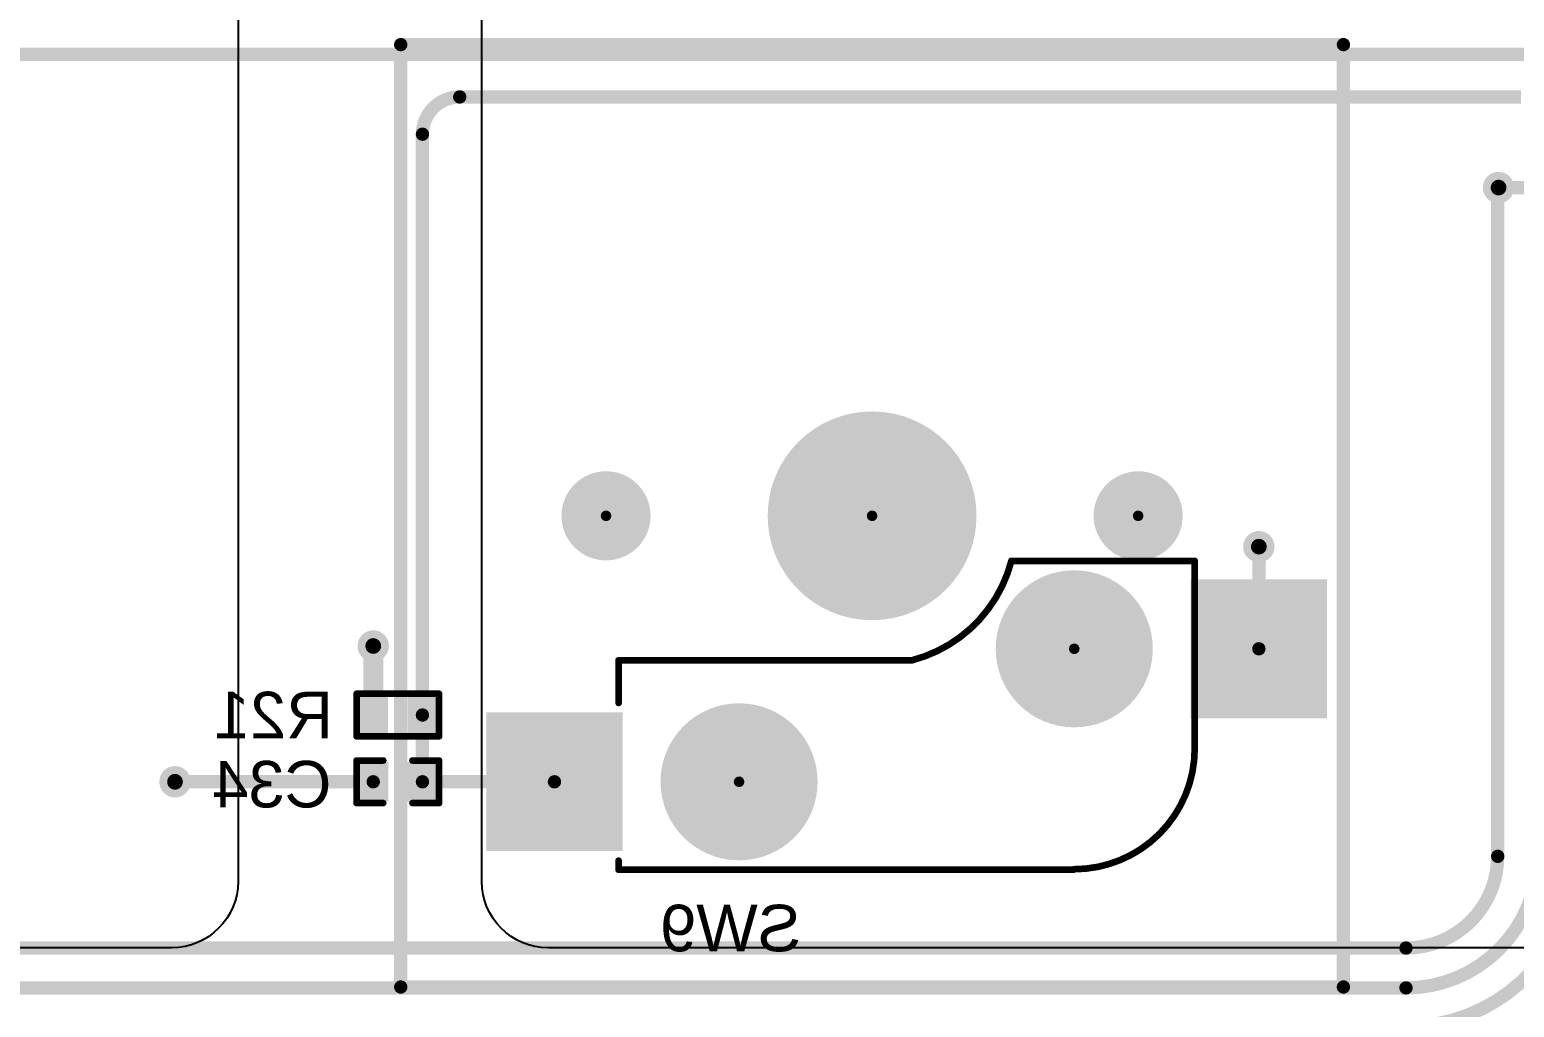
# Model space of a CAD drawing. Header units: inches. Extents: x 0 to 280, y 0 to 81.
# Drawn here: x 83 to 111.35, y 31.25 to 49.93 of the extents above; entities that cross this region are included whole.
import ezdxf

# ---------------------------------------------------------------- set-up
doc = ezdxf.new("R2010")
doc.units = ezdxf.units.IN
for name, color, linetype in [('Bottom Layer', 5, 'Continuous'), ('Bottom Overlay', 54, 'Continuous'), ('Bottom Paste', 16, 'Continuous'), ('Bottom Solder', 6, 'Continuous'), ('Pad Holes', 156, 'Continuous'), ('Top Layer', 1, 'Continuous'), ('Top Overlay', 2, 'Continuous'), ('Top Solder', 216, 'Continuous'), ('Via Holes', 16, 'Continuous')]:
    doc.layers.add(name, color=color, linetype=linetype)
doc.styles.add('Arial', font='', dxfattribs={"height": 0.2})
doc.styles.get('Arial').set_extended_font_data('Arial')

# ---------------------------------------------------------------- blocks, each defined once
blk = doc.blocks.new('____0402_B_34')
at = {"layer": 'Bottom Layer'}
for points in [[(-0.2412999999999999, 0.3174999999999999), (-0.2413000000000001, -0.3175), (-0.6985, -0.3174999999999999), (-0.6985, 0.3175)], [(0.6985, 0.3174999999999999), (0.6985, -0.3175), (0.2412999999999999, -0.3174999999999999), (0.2413000000000001, 0.3175)]]:
    blk.add_hatch(color=5, dxfattribs=at).paths.add_polyline_path(points)
at = {"layer": 'Bottom Paste'}
for points in [[(-0.2412999999999999, 0.3174999999999999), (-0.2413000000000001, -0.3175), (-0.6985, -0.3174999999999999), (-0.6985, 0.3175)], [(0.6985, 0.3174999999999999), (0.6985, -0.3175), (0.2412999999999999, -0.3174999999999999), (0.2413000000000001, 0.3175)]]:
    blk.add_hatch(color=16, dxfattribs=at).paths.add_polyline_path(points)
at = {"layer": 'Bottom Solder'}
for points in [[(-0.1813001199999999, 0.3774998799999999), (-0.1813001200000001, -0.3774998800000001), (-0.7584998799999999, -0.3774998799999999), (-0.7584998799999999, 0.3774998800000001)], [(0.7584998799999999, 0.3774998799999999), (0.7584998799999999, -0.3774998800000001), (0.1813001199999999, -0.3774998799999999), (0.1813001200000001, 0.3774998800000001)]]:
    blk.add_hatch(color=6, dxfattribs=at).paths.add_polyline_path(points)
at = {"layer": 'Bottom Overlay', "const_width": 0.127}
for points in [[(-0.7874, -0.4064), (-0.7874, 0.4064)], [(-0.7874, 0.4064), (-0.2794, 0.4064)], [(0.2794, 0.4064), (0.7874, 0.4064)], [(0.7874, -0.4064), (0.7874, 0.4064)], [(-0.7874, -0.4064), (-0.2794, -0.4064)], [(0.2794, -0.4064), (0.7874, -0.4064)]]:
    blk.add_lwpolyline(points, dxfattribs=at)
at = {"layer": 'Bottom Overlay', "const_width": 0.0635}
for points in [[(-0.8191499999999999, 0.4064, 1), (-0.7556499999999999, 0.4064, 1)], [(-0.8191499999999999, 0.4064, 1), (-0.7556499999999999, 0.4064, 1)], [(-0.31115, 0.4064, 1), (-0.24765, 0.4064, 1)], [(0.24765, 0.4064, 1), (0.31115, 0.4064, 1)], [(0.7556499999999999, 0.4064, 1), (0.8191499999999999, 0.4064, 1)], [(0.7556499999999999, 0.4064, 1), (0.8191499999999999, 0.4064, 1)], [(-0.8191499999999999, -0.4064, 1), (-0.7556499999999999, -0.4064, 1)], [(-0.8191499999999999, -0.4064, 1), (-0.7556499999999999, -0.4064, 1)], [(-0.31115, -0.4064, 1), (-0.24765, -0.4064, 1)], [(0.24765, -0.4064, 1), (0.31115, -0.4064, 1)], [(0.7556499999999999, -0.4064, 1), (0.8191499999999999, -0.4064, 1)], [(0.7556499999999999, -0.4064, 1), (0.8191499999999999, -0.4064, 1)]]:
    blk.add_lwpolyline(points, format="xyb", close=True, dxfattribs=at)
blk = doc.blocks.new('CPG151101S11_16_B_60')
at = {"layer": 'Bottom Layer'}
for points in [[(5.4750081, 3.8150038), (7.975003099999999, 3.8150038), (7.975003099999999, 1.2649962), (5.4750081, 1.2649962)], [(-7.975003099999999, 1.2750038), (-5.4750081, 1.2750038), (-5.4750081, -1.2750038), (-7.975003099999999, -1.2750038)]]:
    blk.add_hatch(color=5, dxfattribs=at).paths.add_polyline_path(points)
at = {"layer": 'Bottom Paste'}
for points in [[(5.4750081, 3.8150038), (7.975003099999999, 3.8150038), (7.975003099999999, 1.2649962), (5.4750081, 1.2649962)], [(-7.975003099999999, 1.2750038), (-5.4750081, 1.2750038), (-5.4750081, -1.2750038), (-7.975003099999999, -1.2750038)]]:
    blk.add_hatch(color=16, dxfattribs=at).paths.add_polyline_path(points)
at = {"layer": 'Bottom Solder'}
for points in [[(5.4249955, 3.8650164), (8.025015699999999, 3.8650164), (8.025015699999999, 1.2149836), (5.4249955, 1.2149836)], [(-8.025015699999999, 1.3250164), (-5.4249955, 1.3250164), (-5.4249955, -1.3250164), (-8.025015699999999, -1.3250164)]]:
    blk.add_hatch(color=6, dxfattribs=at).paths.add_polyline_path(points)
h = blk.add_hatch(color=6, dxfattribs=at)
edge = h.paths.add_edge_path()
edge.add_arc((3.199892, 2.54), 0.1016, 0, 360)
h = blk.add_hatch(color=6, dxfattribs=at)
edge = h.paths.add_edge_path()
edge.add_arc((-3.199892, 0), 0.1016, 0, 360)
h = blk.add_hatch(color=6, dxfattribs=at)
edge = h.paths.add_edge_path()
edge.add_arc((-4.420108, -2.54), 0.1016, 0, 360)
h = blk.add_hatch(color=6, dxfattribs=at)
edge = h.paths.add_edge_path()
edge.add_arc((0.6598919999999999, -2.54), 0.1016, 0, 360)
h = blk.add_hatch(color=6, dxfattribs=at)
edge = h.paths.add_edge_path()
edge.add_arc((5.739891999999999, -2.54), 0.1016, 0, 360)
at = {"layer": 'Pad Holes'}
h = blk.add_hatch(color=7, dxfattribs=at)
edge = h.paths.add_edge_path()
edge.add_arc((3.199892, 2.54), 1.499997, 0, 360)
h = blk.add_hatch(color=7, dxfattribs=at)
edge = h.paths.add_edge_path()
edge.add_arc((-3.199892, 0), 1.499997, 0, 360)
h = blk.add_hatch(color=7, dxfattribs=at)
edge = h.paths.add_edge_path()
edge.add_arc((0.6598919999999999, -2.54), 1.9939, 0, 360)
h = blk.add_hatch(color=7, dxfattribs=at)
edge = h.paths.add_edge_path()
edge.add_arc((-4.420108, -2.54), 0.8509, 0, 360)
h = blk.add_hatch(color=7, dxfattribs=at)
edge = h.paths.add_edge_path()
edge.add_arc((5.739891999999999, -2.54), 0.8509, 0, 360)
at = {"layer": 'Top Solder'}
h = blk.add_hatch(color=216, dxfattribs=at)
edge = h.paths.add_edge_path()
edge.add_arc((3.199892, 2.54), 0.1016, 0, 360)
h = blk.add_hatch(color=216, dxfattribs=at)
edge = h.paths.add_edge_path()
edge.add_arc((-3.199892, 0), 0.1016, 0, 360)
h = blk.add_hatch(color=216, dxfattribs=at)
edge = h.paths.add_edge_path()
edge.add_arc((-4.420108, -2.54), 0.1016, 0, 360)
h = blk.add_hatch(color=216, dxfattribs=at)
edge = h.paths.add_edge_path()
edge.add_arc((0.6598919999999999, -2.54), 0.1016, 0, 360)
h = blk.add_hatch(color=216, dxfattribs=at)
edge = h.paths.add_edge_path()
edge.add_arc((5.739891999999999, -2.54), 0.1016, 0, 360)
at = {"layer": 'Bottom Overlay', "const_width": 0.127}
for points in [[(-5.499989, 1.9063716, -0.4142135623730951), (-3.1963614, 4.209999199999999)], [(5.499989, 4.2200068, -0.4142135623730951), (5.4899814, 4.209999199999999)], [(-1.99999854, -1.67998394, -0.2716855530014931), (-0.09999726, 0.22001734)]]:
    blk.add_lwpolyline(points, format="xyb", dxfattribs=at)
at = {"layer": 'Bottom Overlay', "const_width": 0.0635}
for points in [[(-3.2281114, 4.209999199999999, 1), (-3.1646114, 4.209999199999999, 1)], [(-3.2181038, 4.2200068, 1), (-3.1546038, 4.2200068, 1)], [(5.4582314, 4.209999199999999, 1), (5.521731399999999, 4.209999199999999, 1)], [(5.468239, 4.2200068, 1), (5.531739, 4.2200068, 1)], [(5.468239, 4.2200068, 1), (5.531739, 4.2200068, 1)], [(5.468239, 4.2200068, 1), (5.531739, 4.2200068, 1)], [(5.468239, 4.046143799999999, 1), (5.531739, 4.046143799999999, 1)], [(-5.531739, 1.9063716, 1), (-5.468239, 1.9063716, 1)], [(-5.531739, 1.9063716, 1), (-5.468239, 1.9063716, 1)], [(5.468239, 1.0338562, 1), (5.531739, 1.0338562, 1)], [(-0.1317498, 0.2200148, 1), (-0.0682498, 0.2200148, 1)], [(-0.13174726, 0.22001734, 1), (-0.06824726, 0.22001734, 1)], [(0.1182624, 0.2200148, 1), (0.1817624, 0.2200148, 1)], [(0.1182624, 0.2200148, 1), (0.1817624, 0.2200148, 1)], [(1.1582654, 0.2200148, 1), (1.2217654, 0.2200148, 1)], [(1.1582654, 0.2200148, 1), (1.2217654, 0.2200148, 1)], [(5.468239, 0.4700016, 1), (5.531739, 0.4700016, 1)], [(5.468239, 0.4700016, 1), (5.531739, 0.4700016, 1)], [(5.4682644, 0.4699508, 1), (5.5317644, 0.4699508, 1)], [(5.4682644, 0.4699508, 1), (5.5317644, 0.4699508, 1)], [(5.4682644, 0.2200148, 1), (5.5317644, 0.2200148, 1)], [(5.4682644, 0.2200148, 1), (5.5317644, 0.2200148, 1)], [(-5.531739, -1.5061438, 1), (-5.468239, -1.5061438, 1)], [(-5.531739, -1.5061438, 1), (-5.468239, -1.5061438, 1)], [(-5.531739, -1.6799814, 1), (-5.468239, -1.6799814, 1)], [(-5.531739, -1.6799814, 1), (-5.468239, -1.6799814, 1)], [(-2.03174854, -1.67998394, 1), (-1.96824854, -1.67998394, 1)], [(-2.031746, -1.6799814, 1), (-1.968246, -1.6799814, 1)]]:
    blk.add_lwpolyline(points, format="xyb", close=True, dxfattribs=at)
at = {"layer": 'Bottom Overlay', "const_width": 0.127}
for points in [[(5.499989, 4.2200068), (-3.1863538, 4.2200068)], [(5.499989, 4.2200068), (5.499989, 4.046143799999999)], [(-5.499989, 1.9063716), (-5.499989, -1.5061438)], [(5.499989, 1.0338562), (5.499989, 0.4700016)], [(0.1500124, 0.2200148), (-0.0999998, 0.2200148)], [(1.1900154, 0.2200148), (0.1500124, 0.2200148)], [(5.5000144, 0.2200148), (1.1900154, 0.2200148)], [(5.5000144, 0.4699508), (5.499989, 0.4700016)], [(5.5000144, 0.4699508), (5.5000144, 0.2200148)], [(-5.499989, -1.5061438), (-5.499989, -1.6799814)], [(-1.999996, -1.6799814), (-5.499989, -1.6799814)]]:
    blk.add_lwpolyline(points, dxfattribs=at)
blk = doc.blocks.new('R___0402_B_90')
at = {"layer": 'Bottom Layer'}
for points in [[(-0.2412999999999999, 0.3174999999999999), (-0.2413000000000001, -0.3175), (-0.6985, -0.3174999999999999), (-0.6985, 0.3175)], [(0.6985, 0.3174999999999999), (0.6985, -0.3175), (0.2412999999999999, -0.3174999999999999), (0.2413000000000001, 0.3175)]]:
    blk.add_hatch(color=5, dxfattribs=at).paths.add_polyline_path(points)
at = {"layer": 'Bottom Paste'}
for points in [[(-0.2412999999999999, 0.3174999999999999), (-0.2413000000000001, -0.3175), (-0.6985, -0.3174999999999999), (-0.6985, 0.3175)], [(0.6985, 0.3174999999999999), (0.6985, -0.3175), (0.2412999999999999, -0.3174999999999999), (0.2413000000000001, 0.3175)]]:
    blk.add_hatch(color=16, dxfattribs=at).paths.add_polyline_path(points)
at = {"layer": 'Bottom Solder'}
for points in [[(-0.1862988399999999, 0.3725011599999999), (-0.18629884, -0.3725011600000001), (-0.75350116, -0.3725011599999999), (-0.75350116, 0.3725011600000001)], [(0.75350116, 0.3725011599999999), (0.75350116, -0.3725011600000001), (0.1862988399999999, -0.3725011599999999), (0.18629884, 0.3725011600000001)]]:
    blk.add_hatch(color=6, dxfattribs=at).paths.add_polyline_path(points)
at = {"layer": 'Bottom Overlay'}
for points, const_width in [([(-0.7874, -0.4064), (-0.7874, 0.4064)], 0.127), ([(-0.7874, 0.4064), (0.7874, 0.4064)], 0.127), ([(-0.8128, 0.4318), (0.8128, 0.4318)], 0.0032258), ([(0.7874, -0.4064), (0.7874, 0.4064)], 0.127), ([(-0.7874, -0.4064), (0.7874, -0.4064)], 0.127)]:
    blk.add_lwpolyline(points, dxfattribs=dict(at, const_width=const_width))
for points, const_width in [([(-0.8191499999999999, 0.4064, 1), (-0.7556499999999999, 0.4064, 1)], 0.0635), ([(-0.8191499999999999, 0.4064, 1), (-0.7556499999999999, 0.4064, 1)], 0.0635), ([(-0.81360518, 0.4318, 1), (-0.8119948199999999, 0.4318, 1)], 0.0016129), ([(0.7556499999999999, 0.4064, 1), (0.8191499999999999, 0.4064, 1)], 0.0635), ([(0.7556499999999999, 0.4064, 1), (0.8191499999999999, 0.4064, 1)], 0.0635), ([(0.8119948199999999, 0.4318, 1), (0.81360518, 0.4318, 1)], 0.0016129), ([(-0.8191499999999999, -0.4064, 1), (-0.7556499999999999, -0.4064, 1)], 0.0635), ([(-0.8191499999999999, -0.4064, 1), (-0.7556499999999999, -0.4064, 1)], 0.0635), ([(0.7556499999999999, -0.4064, 1), (0.8191499999999999, -0.4064, 1)], 0.0635), ([(0.7556499999999999, -0.4064, 1), (0.8191499999999999, -0.4064, 1)], 0.0635)]:
    blk.add_lwpolyline(points, format="xyb", close=True, dxfattribs=dict(at, const_width=const_width))

msp = doc.modelspace()

# ---------------------------------------------------------------- hatches: boundary and pattern name
at = {"layer": 'Bottom Layer'}
h = msp.add_hatch(color=5, dxfattribs=at)
edge = h.paths.add_edge_path()
edge.add_arc((111.04669688, 46.90958868), 0.2999994, 0, 360)
h = msp.add_hatch(color=5, dxfattribs=at)
edge = h.paths.add_edge_path()
edge.add_arc((106.4700055, 40.05099432), 0.2999994, 0, 360)
h = msp.add_hatch(color=5, dxfattribs=at)
edge = h.paths.add_edge_path()
edge.add_arc((89.55966847999998, 38.1538099), 0.2999994, 0, 360)
h = msp.add_hatch(color=5, dxfattribs=at)
edge = h.paths.add_edge_path()
edge.add_arc((85.77506847999999, 35.56), 0.2999994, 0, 360)
at = {"layer": 'Top Layer'}
h = msp.add_hatch(color=1, dxfattribs=at)
edge = h.paths.add_edge_path()
edge.add_arc((111.04669688, 46.90958868), 0.2999994, 0, 360)
h = msp.add_hatch(color=1, dxfattribs=at)
edge = h.paths.add_edge_path()
edge.add_arc((106.4700055, 40.05099432), 0.2999994, 0, 360)
h = msp.add_hatch(color=1, dxfattribs=at)
edge = h.paths.add_edge_path()
edge.add_arc((89.55966847999998, 38.1538099), 0.2999994, 0, 360)
h = msp.add_hatch(color=1, dxfattribs=at)
edge = h.paths.add_edge_path()
edge.add_arc((85.77506847999999, 35.56), 0.2999994, 0, 360)
at = {"layer": 'Via Holes'}
h = msp.add_hatch(color=7, dxfattribs=at)
edge = h.paths.add_edge_path()
edge.add_arc((111.04669688, 46.90958868), 0.1499997, 0, 360)
h = msp.add_hatch(color=7, dxfattribs=at)
edge = h.paths.add_edge_path()
edge.add_arc((106.4700055, 40.05099432), 0.1499997, 0, 360)
h = msp.add_hatch(color=7, dxfattribs=at)
edge = h.paths.add_edge_path()
edge.add_arc((89.55966847999998, 38.1538099), 0.1499997, 0, 360)
h = msp.add_hatch(color=7, dxfattribs=at)
edge = h.paths.add_edge_path()
edge.add_arc((85.77506847999999, 35.56), 0.1499997, 0, 360)

# ---------------------------------------------------------------- linework, layer by layer
at = {"layer": 'Bottom Layer'}
for points, const_width in [([(63.246, 49.4538), (111.58698028, 49.4538)], 0.254), ([(91.2114, 48.641), (111.47519488, 48.641)], 0.254), ([(90.49946847999999, 36.8350038), (90.49946847999999, 47.92906848)], 0.254), ([(111.03081172, 46.90958868), (111.04669688, 46.90958868)], 0.254), ([(111.03081172, 34.13651796), (111.03081172, 46.90958868)], 0.254), ([(106.4700055, 38.09999999999999), (106.4700055, 40.05099432)], 0.254), ([(89.55966847999998, 36.8350038), (89.55966847999998, 38.1538099)], 0.3809999999999999), ([(90.49946847999999, 35.56), (90.49946847999999, 36.8350038)], 0.254), ([(85.77506847999999, 35.56), (89.55966847999998, 35.56)], 0.254), ([(90.49946847999999, 35.56), (93.0199943, 35.56)], 0.254), ([(23.2918, 32.385), (109.27929376, 32.385)], 0.254), ([(43.6118, 31.623), (109.27929376, 31.623)], 0.254)]:
    msp.add_lwpolyline(points, dxfattribs=dict(at, const_width=const_width))
at = {"layer": 'Bottom Layer', "const_width": 0.254}
for points in [[(90.49946847999999, 47.92906848, -0.4142135623730951), (91.2114, 48.641)], [(113.33394656, 34.13651796, -0.4142135623730951), (109.27929376, 30.08186516)], [(111.03081172, 34.13651796, -0.4142135623730951), (109.27929376, 32.385)], [(112.53428344, 34.13651796, -0.4142135623730951), (109.27929376, 30.88152827999999)], [(111.79281172, 34.13651796, -0.4142135623730951), (109.27929376, 31.623)]]:
    msp.add_lwpolyline(points, format="xyb", dxfattribs=at)
at = {"layer": 'Bottom Layer'}
for points, const_width in [([(91.14789999999999, 48.641, 1), (91.2749, 48.641, 1)], 0.127), ([(91.14789999999999, 48.641, 1), (91.2749, 48.641, 1)], 0.127), ([(90.43596847999999, 47.92906848, 1), (90.56296848, 47.92906848, 1)], 0.127), ([(90.43596847999999, 47.92906848, 1), (90.56296848, 47.92906848, 1)], 0.127), ([(110.96731172, 46.90958868, 1), (111.09431172, 46.90958868, 1)], 0.127), ([(110.96731172, 46.90958868, 1), (111.09431172, 46.90958868, 1)], 0.127), ([(110.98319688, 46.90958868, 1), (111.11019688, 46.90958868, 1)], 0.127), ([(106.4065055, 40.05099432, 1), (106.5335055, 40.05099432, 1)], 0.127), ([(89.46441848, 38.1538099, 1), (89.65491847999999, 38.1538099, 1)], 0.1905), ([(106.4065055, 38.09999999999999, 1), (106.5335055, 38.09999999999999, 1)], 0.127), ([(89.46441848, 36.8350038, 1), (89.65491847999999, 36.8350038, 1)], 0.1905), ([(90.43596847999999, 36.8350038, 1), (90.56296848, 36.8350038, 1)], 0.127), ([(90.43596847999999, 36.8350038, 1), (90.56296848, 36.8350038, 1)], 0.127), ([(85.71156848, 35.56, 1), (85.83856847999999, 35.56, 1)], 0.127), ([(89.49616848, 35.56, 1), (89.62316847999999, 35.56, 1)], 0.127), ([(90.43596847999999, 35.56, 1), (90.56296848, 35.56, 1)], 0.127), ([(90.43596847999999, 35.56, 1), (90.56296848, 35.56, 1)], 0.127), ([(92.9564943, 35.56, 1), (93.0834943, 35.56, 1)], 0.127), ([(110.96731172, 34.13651796, 1), (111.09431172, 34.13651796, 1)], 0.127), ([(110.96731172, 34.13651796, 1), (111.09431172, 34.13651796, 1)], 0.127), ([(109.21579376, 32.385, 1), (109.34279376, 32.385, 1)], 0.127), ([(109.21579376, 32.385, 1), (109.34279376, 32.385, 1)], 0.127), ([(109.21579376, 31.623, 1), (109.34279376, 31.623, 1)], 0.127), ([(109.21579376, 31.623, 1), (109.34279376, 31.623, 1)], 0.127)]:
    msp.add_lwpolyline(points, format="xyb", close=True, dxfattribs=dict(at, const_width=const_width))
at = {"layer": 'Top Layer'}
for p, q in [((86.97978794, 58.08978984), (86.97978794, 33.6596736)), ((91.63098006, 33.6596736), (91.63098006, 58.08978984)), ((85.70979301999999, 32.38967868), (64.92080742, 32.38967868)), ((140.82879886, 32.3896736), (92.90098006, 32.3896736))]:
    msp.add_line(p, q, dxfattribs=at)
at = {"layer": 'Top Layer', "const_width": 0.254}
msp.add_lwpolyline([(111.04669688, 46.90958868), (120.34684084, 46.90958868)], dxfattribs=at)
at = {"layer": 'Top Layer', "const_width": 0.127}
msp.add_lwpolyline([(110.98319688, 46.90958868, 1), (111.11019688, 46.90958868, 1)], format="xyb", close=True, dxfattribs=at)
at = {"layer": 'Top Layer', "extrusion": (0, 0, -1)}
for centre, radius, start, end in [((-85.70979301999999, 33.6596736), 1.26999492, 180, 270), ((-92.90098006, 33.6596736), 1.269999999999999, 270, 0)]:
    msp.add_arc(centre, radius, start, end, dxfattribs=at)
at = {"layer": 'Top Overlay', "const_width": 0.254}
for points in [[(90.08458741999999, 49.63999724), (108.08458698, 49.63999724)], [(90.08458741999999, 31.63999768), (90.08458741999999, 49.63999724)], [(108.08458698, 31.63999768), (108.08458698, 49.63999724)], [(90.08458741999999, 31.63999768), (108.08458698, 31.63999768)]]:
    msp.add_lwpolyline(points, dxfattribs=at)
at = {"layer": 'Top Overlay', "const_width": 0.127}
for points in [[(90.02108742, 49.63999724, 1), (90.14808742, 49.63999724, 1)], [(90.02108742, 49.63999724, 1), (90.14808742, 49.63999724, 1)], [(108.02108698, 49.63999724, 1), (108.14808698, 49.63999724, 1)], [(108.02108698, 49.63999724, 1), (108.14808698, 49.63999724, 1)], [(90.02108742, 31.63999768, 1), (90.14808742, 31.63999768, 1)], [(90.02108742, 31.63999768, 1), (90.14808742, 31.63999768, 1)], [(108.02108698, 31.63999768, 1), (108.14808698, 31.63999768, 1)], [(108.02108698, 31.63999768, 1), (108.14808698, 31.63999768, 1)]]:
    msp.add_lwpolyline(points, format="xyb", close=True, dxfattribs=at)

# ---------------------------------------------------------------- block references
at = {"rotation": 180}
msp.add_blockref('CPG151101S11_16_B_60', (99.7449999, 38.09999999999999), dxfattribs=at)
for name, p in [('R___0402_B_90', (90.02956848, 36.8350038)), ('____0402_B_34', (90.02956848, 35.56))]:
    msp.add_blockref(name, p)

# ---------------------------------------------------------------- texts
at = {"layer": 'Bottom Overlay', "style": 'Arial', "text_generation_flag": 2}
for s, p in [('R21', (88.79383053999999, 36.39064858)), ('C34', (88.76341912, 35.06984858)), ('SW9', (97.73005854, 32.32164478))]:
    msp.add_text(s, height=0.889, dxfattribs=at).set_placement(p)

doc.saveas('drawing.dxf')
